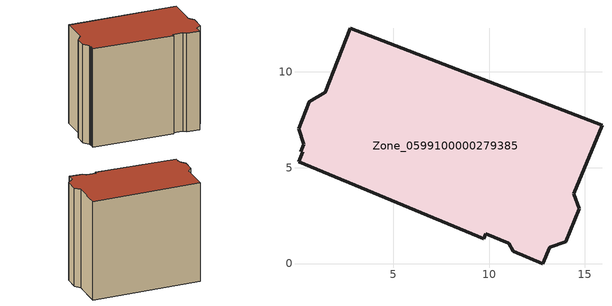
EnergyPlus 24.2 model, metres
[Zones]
Zone_0599100000279385
 floor ground (C_G): 0.18,5.82 0.33,6.23 0.08,7.03 0.63,8.44 1.46,8.94 2.76,12.26 15.89,7.22 14.41,3.64 14.71,2.86 13.99,1.14 13.16,0.85 12.8,0 11.25,0.65 11.03,1.05 9.84,1.56 9.71,1.29 0.07,5.3 0.29,5.84 z0
 wall outside (C_F): 0.08,7.03 0.33,6.23 0.18,5.82 0.29,5.84 0.07,5.3 9.71,1.29 9.84,1.56 11.03,1.05 11.25,0.65 12.8,0 13.16,0.85 13.99,1.14 14.71,2.86 14.41,3.64 15.89,7.22 2.76,12.26 1.46,8.94 0.63,8.44 0.08,7.03 z0:13
 roof outside (C_R): 0.33,6.23 0.18,5.82 0.29,5.84 0.07,5.3 9.71,1.29 9.84,1.56 11.03,1.05 11.25,0.65 12.8,0 13.16,0.85 13.99,1.14 14.71,2.86 14.41,3.64 15.89,7.22 2.76,12.26 1.46,8.94 0.63,8.44 0.08,7.03 z13
[BUILDING]
Pand.0599100000279385: North Axis=0; Terrain=City; Loads Convergence Tolerance Value=0.04; Temperature Convergence Tolerance Value=0.4; Solar Distribution=FullExterior; Maximum Number of Warmup Days=25; Minimum Number of Warmup Days=1
[Site:Location]
Rotterdam.The.Hague.AP_ZH_NLD Design_Conditions: Latitude=51.96; Longitude=4.45; Time Zone=1; Elevation=-4.5
[SITE:GROUNDTEMPERATURE:BUILDINGSURFACE]
18, 18, 18, 18, 18, 18, 18, 18, 18, 18, 18, 18
[MATERIAL] Thermal Absorptance=0.9; Solar Absorptance=0.7; Visible Absorptance=0.7
Name | Roughness | Thickness | Conductivity | Density | Specific Heat
G.TC.1946 | MediumSmooth | 0.15 | 1 | 540 | 1210
F.TC.1946 | Rough | 0.3 | 0.857143 | 1920 | 840
R.TC.1946 | MediumRough | 0.2 | 0.909091 | 1500 | 1000
[CONSTRUCTION]
C_G: G.TC.1946
C_F: F.TC.1946
C_R: R.TC.1946
[ZONE]
Zone_0599100000279385: Type=1; Multiplier=1; Ceiling Height=Autocalculate; Volume=Autocalculate; Floor Area=autocalculate; Part of Total Floor Area=Yes
[ZONEINFILTRATION:DESIGNFLOWRATE]
Infil_Zone_0599100000279385: Zone or ZoneList or Space or SpaceList=Zone_0599100000279385; Schedule=AlwaysOn; Design Flow Rate Calculation Method=Flow/Area; Flow Rate per Floor Area=0.003; Constant Term Coefficient=1; Temperature Term Coefficient=0; Velocity Term Coefficient=0; Velocity Squared Term Coefficient=0
[HVACTEMPLATE:ZONE:IDEALLOADSAIRSYSTEM]
Zone_0599100000279385: Maximum Heating Supply Air Temperature=50; Minimum Cooling Supply Air Temperature=13; Maximum Heating Supply Air Humidity Ratio=0.0156; Minimum Cooling Supply Air Humidity Ratio=0.0077; Heating Limit=NoLimit; Cooling Limit=NoLimit; Dehumidification Control Type=ConstantSensibleHeatRatio; Cooling Sensible Heat Ratio=0.7; Dehumidification Setpoint=60; Humidification Control Type=None; Humidification Setpoint=30; Outdoor Air Method=None; Outdoor Air Flow Rate per Person=0.00944; Outdoor Air Flow Rate per Zone Floor Area=0; Outdoor Air Flow Rate per Zone=0; Demand Controlled Ventilation Type=None; Outdoor Air Economizer Type=NoEconomizer; Heat Recovery Type=None; Sensible Heat Recovery Effectiveness=0.7; Latent Heat Recovery Effectiveness=0.65
[ZONECONTROL:THERMOSTAT]
ThermostatControl_Zone_0599100000279385: Zone or ZoneList=Zone_0599100000279385; Control Type Schedule=DualSetpointControlType; Control 1=Thermostat_Zone_0599100000279385; Temperature Difference Between Cutout And Setpoint=0
[THERMOSTATSETPOINT:DUALSETPOINT]
Thermostat_Zone_0599100000279385: Heating Setpoint Temperature Schedule=HeatingSetpoint_Zone_0599100000279385; Cooling Setpoint Temperature Schedule=CoolingSetpoint_Zone_0599100000279385
[SCHEDULE:COMPACT]
HeatingSetpoint_Zone_0599100000279385: Through: 12/31, For: AllDays, Until: 24:00, 21
CoolingSetpoint_Zone_0599100000279385: Through: 12/31, For: AllDays, Until: 24:00, 24
DualSetpointControlType: Through: 12/31, For: AllDays, Until: 24:00, 4
AlwaysOn: Through: 12/31, For: AllDays, Until: 24:00, 1
